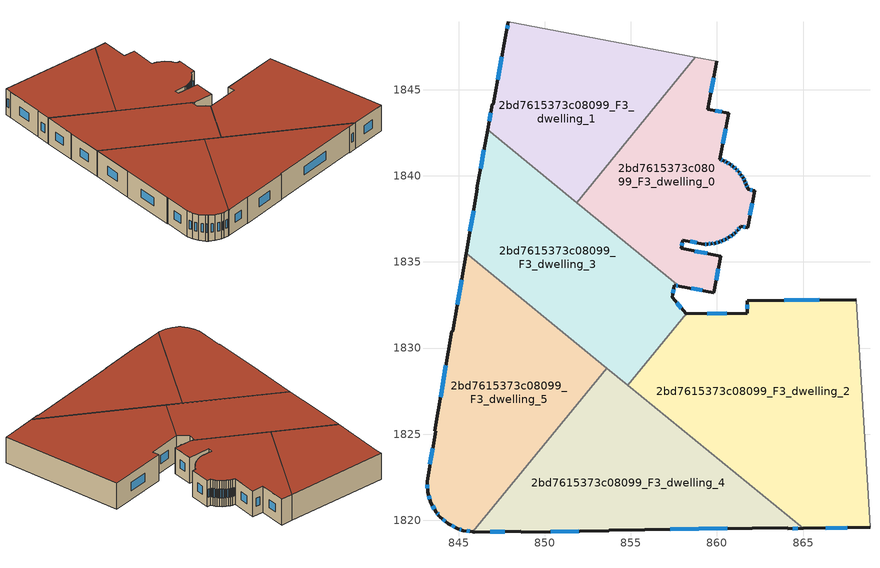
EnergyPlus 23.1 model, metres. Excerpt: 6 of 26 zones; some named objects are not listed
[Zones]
2bd7615373c08099_F3_dwelling_0
 floor to 2bd7615373c08099_F2_dwelling_0 (EU_floor_Construction): 859.99,1846.65 859.47,1843.87 860.69,1843.64 860.17,1840.96 860.39,1840.88 860.58,1840.79 860.76,1840.67 860.94,1840.54 861.1,1840.4 861.26,1840.24 861.39,1840.06 861.51,1839.88 861.62,1839.7 861.7,1839.49 861.77,1839.29 861.79,1839.22 862.19,1839.15 861.77,1836.99 861.38,1837.06 861.34,1837.01 861.2,1836.84 861.05,1836.69 860.88,1836.55 860.69,1836.42 860.51,1836.32 860.31,1836.22 860.11,1836.15 859.89,1836.1 859.68,1836.05 859.46,1836.04 859.24,1836.04 858.03,1836.26 857.93,1835.78 860.23,1835.34 859.82,1833.21 857.81,1833.59 851.86,1838.45 858.75,1846.88 z9
 wall outside (EU_wall_Construction): 857.81,1833.59 859.82,1833.21 860.23,1835.34 857.93,1835.78 858.03,1836.26 859.24,1836.04 859.46,1836.04 859.68,1836.05 859.89,1836.1 860.11,1836.15 860.31,1836.22 860.51,1836.32 860.69,1836.42 860.88,1836.55 861.05,1836.69 861.2,1836.84 861.34,1837.01 861.38,1837.06 861.77,1836.99 862.19,1839.15 861.79,1839.22 861.77,1839.29 861.7,1839.49 861.62,1839.7 861.51,1839.88 861.39,1840.06 861.26,1840.24 861.1,1840.4 860.94,1840.54 860.76,1840.67 860.58,1840.79 860.39,1840.88 860.17,1840.96 860.69,1843.64 859.47,1843.87 859.99,1846.65 z9:12
 wall to 2bd7615373c08099_F3_dwelling_1 (EU_wall_Construction): 858.75,1846.88 851.86,1838.45 z9:12
 wall adiabatic (EU_wall_Construction): 859.99,1846.65 858.75,1846.88 z9:12
 wall to 2bd7615373c08099_F3_dwelling_3 (EU_wall_Construction): 851.86,1838.45 857.81,1833.59 z9:12
 window (EU_Window_Construction): 860.35,1841.87 860.51,1842.73 / 860.31,1840.91 860.25,1840.94 / 860.51,1840.82 860.45,1840.85 / 860.7,1840.71 860.64,1840.75 / 860.88,1840.58 860.82,1840.62 / 861.05,1840.44 861,1840.49 / 861.2,1840.29 861.16,1840.34 / 861.34,1840.12 861.3,1840.18 / 861.47,1839.95 861.43,1840 / 861.58,1839.76 861.55,1839.82 / 861.67,1839.56 861.64,1839.63 / 861.75,1839.36 861.72,1839.42 / 862.05,1839.17 861.93,1839.19 / 861.91,1837.72 862.05,1838.41 / 861.52,1837.04 861.64,1837.01 / 861.25,1836.9 861.29,1836.95 / 861.1,1836.74 861.15,1836.79 / 860.94,1836.6 860.99,1836.64 / 860.76,1836.47 860.82,1836.51 / 860.57,1836.35 860.63,1836.39 / 860.37,1836.26 860.44,1836.29 / 860.18,1836.18 860.24,1836.2 / 859.96,1836.12 860.03,1836.13 / 859.75,1836.07 859.82,1836.08 / 859.53,1836.04 859.61,1836.05 / 859.31,1836.04 859.39,1836.04 / 858.44,1836.19 858.83,1836.11 / 857.97,1835.95 857.99,1836.1 / 859.45,1835.49 858.71,1835.63 / 859.96,1833.94 860.09,1834.62 / 858.49,1833.46 859.13,1833.34 / 859.65,1844.81 859.82,1845.7 / 860.27,1843.72 859.89,1843.79 z10.02:10.98
 roof outside (EU_roof_Construction): 859.82,1833.21 860.23,1835.34 857.93,1835.78 858.03,1836.26 859.24,1836.04 859.46,1836.04 859.68,1836.05 859.89,1836.1 860.11,1836.15 860.31,1836.22 860.51,1836.32 860.69,1836.42 860.88,1836.55 861.05,1836.69 861.2,1836.84 861.34,1837.01 861.38,1837.06 861.77,1836.99 862.19,1839.15 861.79,1839.22 861.77,1839.29 861.7,1839.49 861.62,1839.7 861.51,1839.88 861.39,1840.06 861.26,1840.24 861.1,1840.4 860.94,1840.54 860.76,1840.67 860.58,1840.79 860.39,1840.88 860.17,1840.96 860.69,1843.64 859.47,1843.87 859.99,1846.65 858.75,1846.88 851.86,1838.45 857.81,1833.59 z12
2bd7615373c08099_F3_dwelling_1
 floor to 2bd7615373c08099_F2_dwelling_1 (EU_floor_Construction): 858.75,1846.88 851.86,1838.45 846.69,1842.67 846.96,1844.16 847,1844.16 847.78,1848.33 847.89,1848.95 z9
 wall outside (EU_wall_Construction): 847.89,1848.95 847.78,1848.33 847,1844.16 846.96,1844.16 846.69,1842.67 z9:12
 wall adiabatic (EU_wall_Construction): 858.75,1846.88 847.89,1848.95 z9:12
 wall to 2bd7615373c08099_F3_dwelling_3 (EU_wall_Construction): 846.69,1842.67 851.86,1838.45 z9:12
 window (EU_Window_Construction): 846.87,1843.66 846.78,1843.18 / 847.51,1846.92 847.26,1845.58 / 847.85,1848.74 847.81,1848.54 z10.02:10.98
 roof outside (EU_roof_Construction): 851.86,1838.45 858.75,1846.88 847.89,1848.95 847.78,1848.33 847,1844.16 846.96,1844.16 846.69,1842.67 z12
2bd7615373c08099_F3_dwelling_2
 floor to 2bd7615373c08099_F2_dwelling_2 (EU_floor_Construction): 868.08,1832.81 868.89,1819.59 865,1819.53 854.82,1827.83 858.21,1831.99 861.77,1832.02 861.77,1832.75 z9
 wall outside (EU_wall_Construction): 865,1819.53 868.89,1819.59 / 868.08,1832.81 861.77,1832.75 861.77,1832.02 858.21,1831.99 z9:12
 wall to 2bd7615373c08099_F3_dwelling_3 (EU_wall_Construction): 858.21,1831.99 854.82,1827.83 z9:12
 wall adiabatic (EU_wall_Construction): 868.89,1819.59 868.08,1832.81 z9:12
 wall to 2bd7615373c08099_F3_dwelling_4 (EU_wall_Construction): 854.82,1827.83 865,1819.53 z9:12
 window (EU_Window_Construction): 866.32,1819.55 867.56,1819.57 / 860.56,1832.01 859.42,1832 / 861.77,1832.5 861.77,1832.27 / 865.94,1832.79 863.92,1832.77 z10.02:10.98
 roof outside (EU_roof_Construction): 868.89,1819.59 868.08,1832.81 861.77,1832.75 861.77,1832.02 858.21,1831.99 854.82,1827.83 865,1819.53 z12
2bd7615373c08099_F3_dwelling_3
 floor to 2bd7615373c08099_F2_dwelling_3 (EU_floor_Construction): 857.53,1833.65 857.39,1832.95 858.21,1831.99 854.82,1827.83 845.44,1835.5 846.09,1839.25 846.06,1839.26 846.69,1842.67 857.81,1833.59 z9
 wall outside (EU_wall_Construction): 858.21,1831.99 857.39,1832.95 857.53,1833.65 857.81,1833.59 / 846.69,1842.67 846.06,1839.26 846.09,1839.25 845.44,1835.5 z9:12
 wall to 2bd7615373c08099_F3_dwelling_4 (EU_wall_Construction): 845.44,1835.5 853.6,1828.83 854.82,1827.84 z9:12
 window (EU_Window_Construction): 857.62,1833.63 857.71,1833.61 / 857.44,1833.19 857.48,1833.41 / 857.93,1832.32 857.67,1832.63 / 845.86,1837.97 845.66,1836.77 / 846.47,1841.51 846.27,1840.42 z10.02:10.98
 roof outside (EU_roof_Construction): 854.82,1827.83 858.21,1831.99 857.39,1832.95 857.53,1833.65 857.81,1833.59 846.69,1842.67 846.06,1839.26 846.09,1839.25 845.44,1835.5 z12
2bd7615373c08099_F3_dwelling_4
 floor to 2bd7615373c08099_F2_dwelling_4 (EU_floor_Construction): 864.12,1819.57 853.75,1819.43 853.72,1819.39 848.62,1819.3 848.61,1819.35 845.9,1819.32 845.83,1819.33 853.6,1828.83 865,1819.53 864.11,1819.51 z9
 wall outside (EU_wall_Construction): 845.83,1819.33 845.9,1819.32 848.61,1819.35 848.62,1819.3 853.72,1819.39 853.75,1819.43 864.12,1819.57 864.11,1819.51 865,1819.53 z9:12
 wall to 2bd7615373c08099_F3_dwelling_5 (EU_wall_Construction): 845.44,1835.5 853.6,1828.83 845.83,1819.33 z9:12
 window (EU_Window_Construction): 846.82,1819.33 847.69,1819.34 / 864.41,1819.52 864.7,1819.52 / 857.28,1819.48 860.59,1819.53 / 850.36,1819.33 851.99,1819.36 z10.02:10.98
 roof outside (EU_roof_Construction): 865,1819.53 853.6,1828.83 845.83,1819.33 845.9,1819.32 848.61,1819.35 848.62,1819.3 853.72,1819.39 853.75,1819.43 864.12,1819.57 864.11,1819.51 z12
2bd7615373c08099_F3_dwelling_5
 floor to 2bd7615373c08099_F2_dwelling_5 (EU_floor_Construction): 853.6,1828.83 845.83,1819.33 845.26,1819.4 844.96,1819.5 844.39,1819.8 843.91,1820.21 843.86,1820.27 843.7,1820.46 843.39,1821.02 843.2,1821.63 843.16,1822.27 843.66,1825.18 843.61,1825.18 844.6,1830.97 844.65,1830.97 845.44,1835.5 z9
 wall outside (EU_wall_Construction): 845.44,1835.5 844.65,1830.97 844.6,1830.97 843.61,1825.18 843.66,1825.18 843.16,1822.27 843.2,1821.63 843.39,1821.02 843.7,1820.46 843.86,1820.27 843.91,1820.21 844.39,1819.8 844.96,1819.5 845.26,1819.4 845.83,1819.33 z9:12
 window (EU_Window_Construction): 844.07,1820.07 844.23,1819.94 / 843.76,1820.4 843.8,1820.33 / 843.49,1820.83 843.59,1820.65 / 843.26,1821.42 843.32,1821.23 / 843.18,1822.05 843.19,1821.85 / 843.49,1824.19 843.33,1823.26 / 844.26,1829 843.95,1827.15 / 845.17,1833.96 844.92,1832.51 / 845.46,1819.38 845.64,1819.35 / 845.06,1819.47 845.16,1819.44 / 844.58,1819.7 844.77,1819.6 z10.02:10.98
 roof outside (EU_roof_Construction): 845.83,1819.33 853.6,1828.83 845.44,1835.5 844.65,1830.97 844.6,1830.97 843.61,1825.18 843.66,1825.18 843.16,1822.27 843.2,1821.63 843.39,1821.02 843.7,1820.46 843.86,1820.27 843.91,1820.21 844.39,1819.8 844.96,1819.5 845.26,1819.4 z12
[Building]
EU S2 Campaign: North Axis=0; Terrain=City; Solar Distribution=FullExterior
[Site:Location]
Vienna: Latitude=48; Longitude=16.5; Time Zone=1; Elevation=183
[SizingPeriod:WeatherFileDays]
AnnualSizingPeriod: Begin Month=1; Begin Day of Month=1; End Month=12; End Day of Month=31; Day of Week for Start Day=Monday; Use Weather File Daylight Saving Period=No; Use Weather File Rain and Snow Indicators=No
[MATERIAL]
EU_InternalMass_Material: Roughness=MediumRough; Thickness=0.1; Conductivity=1; Density=1800; Specific Heat=900; Thermal Absorptance=0.9; Solar Absorptance=0.7; Visible Absorptance=0.7
[MATERIAL:NOMASS] Roughness=MediumRough; Thermal Absorptance=0.9; Solar Absorptance=0.7; Visible Absorptance=0.7
Name | Thermal Resistance
EU_wall_NoMass | 0.942466
EU_roof_NoMass | 0.551687
EU_floor_NoMass | 0.66527
[WINDOWMATERIAL:SIMPLEGLAZINGSYSTEM]
EU_Window_SimpleGlazing: UFactor=2.03367; Solar Heat Gain Coefficient=0.65; Visible Transmittance=0.65
[CONSTRUCTION]
EU_wall_Construction: EU_wall_NoMass
EU_roof_Construction: EU_roof_NoMass
EU_floor_Construction: EU_floor_NoMass
EU_Window_Construction: EU_Window_SimpleGlazing
EU_InternalMass_Construction: EU_InternalMass_Material
[ZONE] Type=1; Multiplier=1; Ceiling Height=autocalculate; Floor Area=autocalculate; Part of Total Floor Area=Yes
Name | Volume
2bd7615373c08099_F3_dwelling_0 | 214.902
2bd7615373c08099_F3_dwelling_1 | 214.934
2bd7615373c08099_F3_dwelling_2 | 378.76
2bd7615373c08099_F3_dwelling_3 | 261.396
2bd7615373c08099_F3_dwelling_4 | 270.374
2bd7615373c08099_F3_dwelling_5 | 264.721
[INTERNALMASS] Construction=EU_InternalMass_Construction
Name | Zone or ZoneList | Surface Area
2bd7615373c08099_F3_dwelling_0_EU_InternalMass | 2bd7615373c08099_F3_dwelling_0 | 71.6344
2bd7615373c08099_F3_dwelling_1_EU_InternalMass | 2bd7615373c08099_F3_dwelling_1 | 71.6451
2bd7615373c08099_F3_dwelling_2_EU_InternalMass | 2bd7615373c08099_F3_dwelling_2 | 126.261
2bd7615373c08099_F3_dwelling_3_EU_InternalMass | 2bd7615373c08099_F3_dwelling_3 | 87.1319
2bd7615373c08099_F3_dwelling_4_EU_InternalMass | 2bd7615373c08099_F3_dwelling_4 | 90.1269
2bd7615373c08099_F3_dwelling_5_EU_InternalMass | 2bd7615373c08099_F3_dwelling_5 | 88.2407
[OTHEREQUIPMENT] Fuel Type=Electricity; Design Level Calculation Method=Watts/Area; Power per Zone Floor Area=1; Fraction Latent=0; Fraction Radiant=0; Fraction Lost=0; Carbon Dioxide Generation Rate=0; EndUse Subcategory=EU_Step8_InternalGains
Name | Zone or ZoneList or Space or SpaceList | Schedule
EU_Step8_InternalGain_2bd7615373c08099_F3_dwelling_0_f000 | 2bd7615373c08099_F3_dwelling_0 | EU_Step8_GainSchedule_2bd7615373c08099_F3_dwelling_0_f000
EU_Step8_InternalGain_2bd7615373c08099_F3_dwelling_1_f000 | 2bd7615373c08099_F3_dwelling_1 | EU_Step8_GainSchedule_2bd7615373c08099_F3_dwelling_1_f000
EU_Step8_InternalGain_2bd7615373c08099_F3_dwelling_2_f000 | 2bd7615373c08099_F3_dwelling_2 | EU_Step8_GainSchedule_2bd7615373c08099_F3_dwelling_2_f000
EU_Step8_InternalGain_2bd7615373c08099_F3_dwelling_3_f000 | 2bd7615373c08099_F3_dwelling_3 | EU_Step8_GainSchedule_2bd7615373c08099_F3_dwelling_3_f000
EU_Step8_InternalGain_2bd7615373c08099_F3_dwelling_4_f000 | 2bd7615373c08099_F3_dwelling_4 | EU_Step8_GainSchedule_2bd7615373c08099_F3_dwelling_4_f000
EU_Step8_InternalGain_2bd7615373c08099_F3_dwelling_5_f000 | 2bd7615373c08099_F3_dwelling_5 | EU_Step8_GainSchedule_2bd7615373c08099_F3_dwelling_5_f000
[ZONEVENTILATION:DESIGNFLOWRATE] Schedule=EU_AlwaysOn; Design Flow Rate Calculation Method=AirChanges/Hour; Air Changes per Hour=0.530523; Ventilation Type=Natural; Fan Pressure Rise=0; Fan Total Efficiency=1; Constant Term Coefficient=1; Temperature Term Coefficient=0; Velocity Term Coefficient=0; Velocity Squared Term Coefficient=0; Minimum Indoor Temperature=-100; Maximum Indoor Temperature=100; Delta Temperature=-100; Minimum Outdoor Temperature=-100; Maximum Outdoor Temperature=100; Maximum Wind Speed=40
Name | Zone or ZoneList or Space or SpaceList
EU_ConstantAir_2bd7615373c08099_F3_dwelling_0 | 2bd7615373c08099_F3_dwelling_0
EU_ConstantAir_2bd7615373c08099_F3_dwelling_1 | 2bd7615373c08099_F3_dwelling_1
EU_ConstantAir_2bd7615373c08099_F3_dwelling_2 | 2bd7615373c08099_F3_dwelling_2
EU_ConstantAir_2bd7615373c08099_F3_dwelling_3 | 2bd7615373c08099_F3_dwelling_3
EU_ConstantAir_2bd7615373c08099_F3_dwelling_4 | 2bd7615373c08099_F3_dwelling_4
EU_ConstantAir_2bd7615373c08099_F3_dwelling_5 | 2bd7615373c08099_F3_dwelling_5
[HVACTEMPLATE:ZONE:IDEALLOADSAIRSYSTEM] System Availability Schedule=EU_AlwaysOn; Maximum Heating Supply Air Temperature=50; Minimum Cooling Supply Air Temperature=13; Maximum Heating Supply Air Humidity Ratio=0.0156; Minimum Cooling Supply Air Humidity Ratio=0.0077; Heating Limit=NoLimit; Cooling Limit=NoLimit; Heating Availability Schedule=EU_AlwaysOn; Cooling Availability Schedule=EU_CoolingOff; Dehumidification Control Type=ConstantSensibleHeatRatio; Cooling Sensible Heat Ratio=0.7; Dehumidification Setpoint=60; Humidification Control Type=None; Humidification Setpoint=30; Outdoor Air Method=None; Outdoor Air Flow Rate per Person=0.00944; Outdoor Air Flow Rate per Zone Floor Area=0; Outdoor Air Flow Rate per Zone=0; Demand Controlled Ventilation Type=None; Outdoor Air Economizer Type=NoEconomizer; Heat Recovery Type=None; Sensible Heat Recovery Effectiveness=0.7; Latent Heat Recovery Effectiveness=0.65
Name | Template Thermostat
2bd7615373c08099_F3_dwelling_0 | EU_HeatOnly_2bd7615373c08099_F3_dwelling_0
2bd7615373c08099_F3_dwelling_1 | EU_HeatOnly_2bd7615373c08099_F3_dwelling_1
2bd7615373c08099_F3_dwelling_2 | EU_HeatOnly_2bd7615373c08099_F3_dwelling_2
2bd7615373c08099_F3_dwelling_3 | EU_HeatOnly_2bd7615373c08099_F3_dwelling_3
2bd7615373c08099_F3_dwelling_4 | EU_HeatOnly_2bd7615373c08099_F3_dwelling_4
2bd7615373c08099_F3_dwelling_5 | EU_HeatOnly_2bd7615373c08099_F3_dwelling_5
[SIZING:ZONE] Zone Cooling Design Supply Air Temperature Input Method=SupplyAirTemperature; Zone Cooling Design Supply Air Temperature=13; Zone Heating Design Supply Air Temperature Input Method=SupplyAirTemperature; Zone Heating Design Supply Air Temperature=50; Zone Cooling Design Supply Air Humidity Ratio=0.008; Zone Heating Design Supply Air Humidity Ratio=0.008; Cooling Design Air Flow Method=DesignDay; Cooling Design Air Flow Rate=0; Cooling Minimum Air Flow per Zone Floor Area=0.000762; Cooling Minimum Air Flow=0; Cooling Minimum Air Flow Fraction=0.2; Heating Design Air Flow Method=DesignDay; Heating Design Air Flow Rate=0; Heating Maximum Air Flow per Zone Floor Area=0.002032; Heating Maximum Air Flow=0.141576; Heating Maximum Air Flow Fraction=0.3; Account for Dedicated Outdoor Air System=No; Dedicated Outdoor Air System Control Strategy=NeutralSupplyAir; Dedicated Outdoor Air Low Setpoint Temperature for Design=autosize; Dedicated Outdoor Air High Setpoint Temperature for Design=autosize; Zone Load Sizing Method=Sensible Load Only No Latent Load; Zone Latent Cooling Design Supply Air Humidity Ratio Input Method=HumidityRatioDifference; Zone Cooling Design Supply Air Humidity Ratio Difference=0.005; Zone Latent Heating Design Supply Air Humidity Ratio Input Method=HumidityRatioDifference; Zone Humidification Design Supply Air Humidity Ratio Difference=0.005
2bd7615373c08099_F3_dwelling_0; 2bd7615373c08099_F3_dwelling_1; 2bd7615373c08099_F3_dwelling_2; 2bd7615373c08099_F3_dwelling_3; 2bd7615373c08099_F3_dwelling_4; 2bd7615373c08099_F3_dwelling_5
[SCHEDULE:CONSTANT]
Name | Hourly Value
EU_AlwaysOn | 1
EU_CoolingOff | 0
[SCHEDULE:FILE] Column Number=1; Rows to Skip at Top=0; Number of Hours of Data=8760; Column Separator=Comma; Interpolate to Timestep=No; Minutes per Item=60; Adjust Schedule for Daylight Savings=Yes
Name | File
EU_Step8_GainSchedule_2bd7615373c08099_F3_dwelling_0_f000 | ../../schedules/2bd7615373c08099/2bd7615373c08099_F3_dwelling_0_f000_gain.csv
EU_Step8_GainSchedule_2bd7615373c08099_F3_dwelling_1_f000 | ../../schedules/2bd7615373c08099/2bd7615373c08099_F3_dwelling_1_f000_gain.csv
EU_Step8_GainSchedule_2bd7615373c08099_F3_dwelling_2_f000 | ../../schedules/2bd7615373c08099/2bd7615373c08099_F3_dwelling_2_f000_gain.csv
EU_Step8_GainSchedule_2bd7615373c08099_F3_dwelling_3_f000 | ../../schedules/2bd7615373c08099/2bd7615373c08099_F3_dwelling_3_f000_gain.csv
EU_Step8_GainSchedule_2bd7615373c08099_F3_dwelling_4_f000 | ../../schedules/2bd7615373c08099/2bd7615373c08099_F3_dwelling_4_f000_gain.csv
EU_Step8_GainSchedule_2bd7615373c08099_F3_dwelling_5_f000 | ../../schedules/2bd7615373c08099/2bd7615373c08099_F3_dwelling_5_f000_gain.csv
